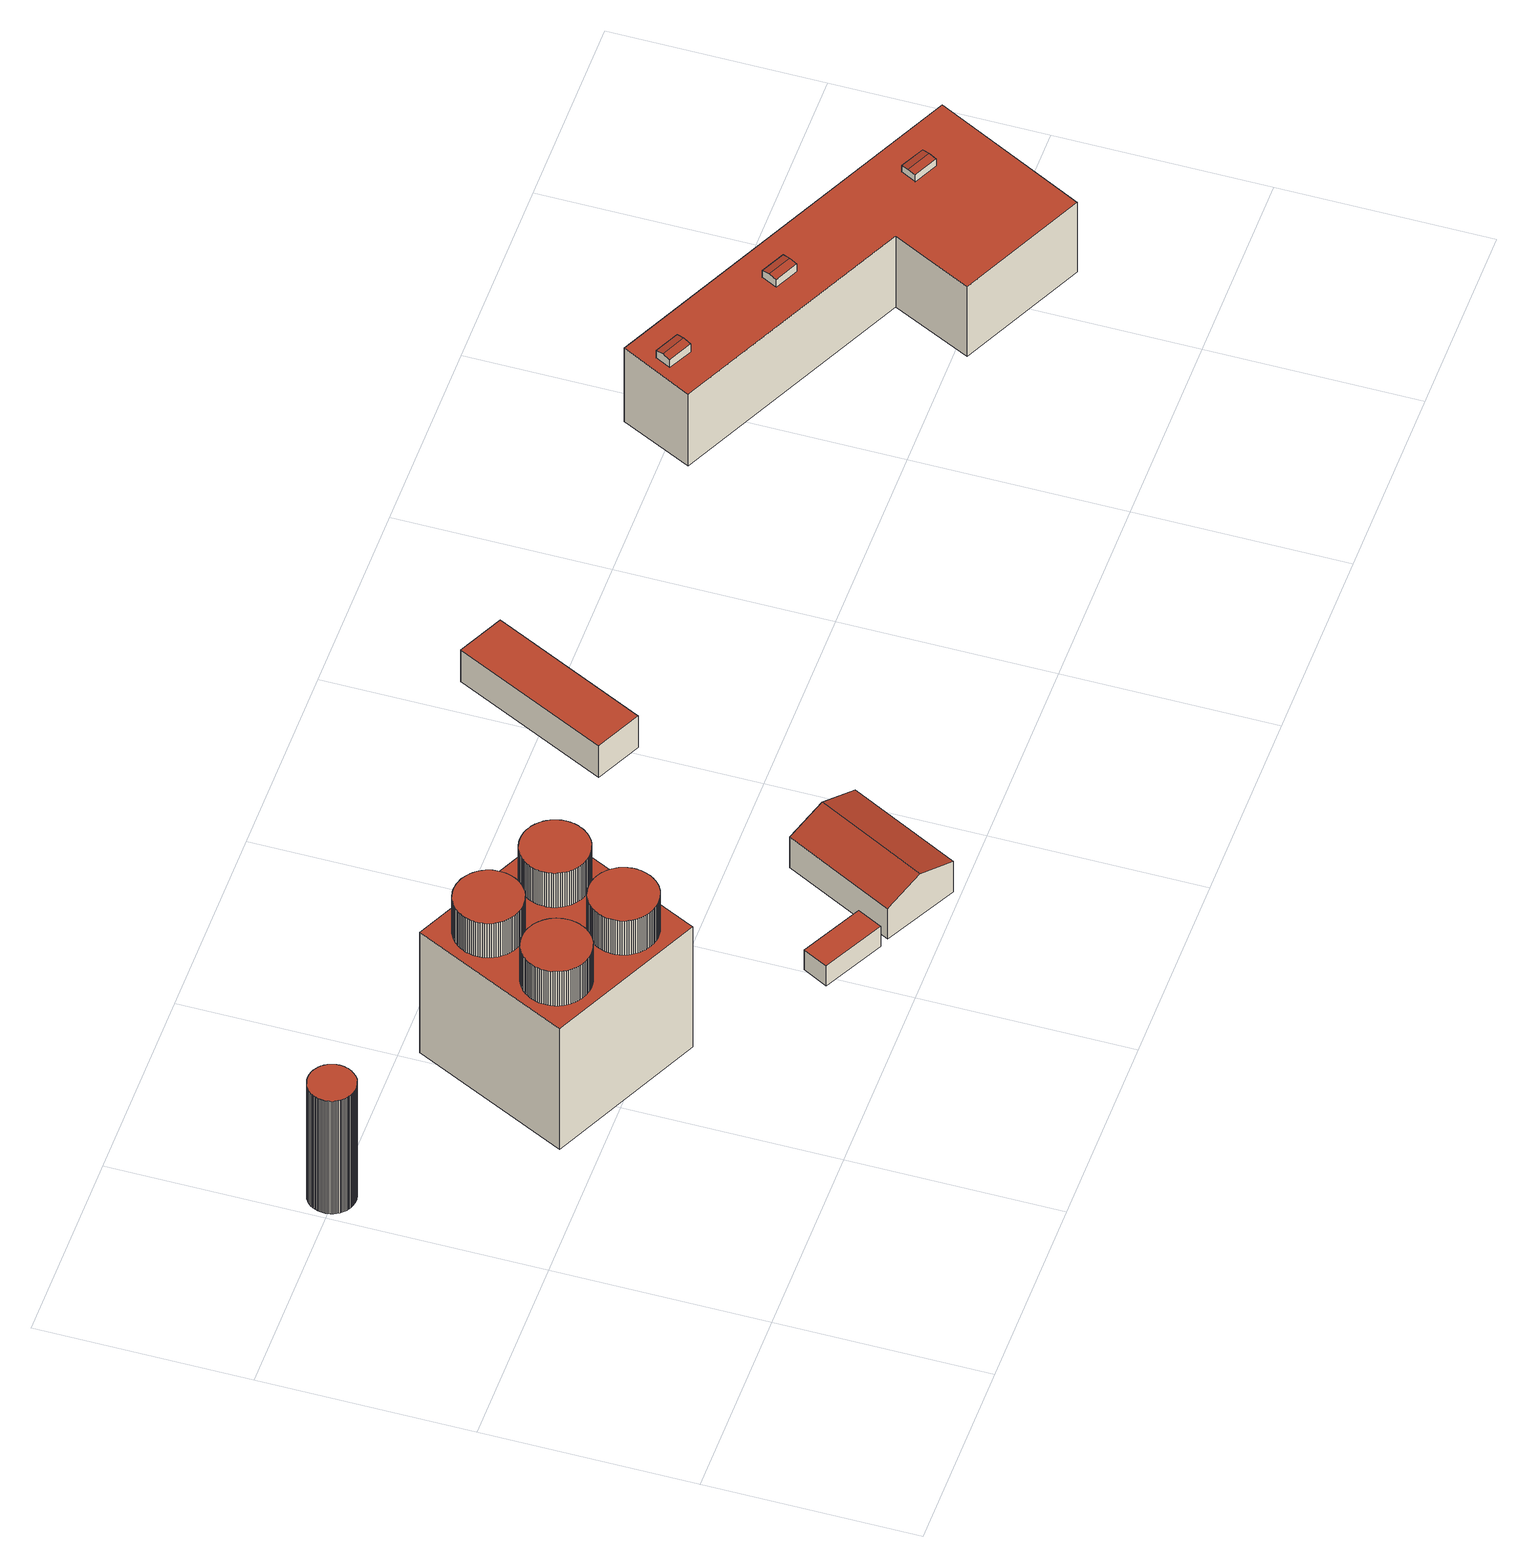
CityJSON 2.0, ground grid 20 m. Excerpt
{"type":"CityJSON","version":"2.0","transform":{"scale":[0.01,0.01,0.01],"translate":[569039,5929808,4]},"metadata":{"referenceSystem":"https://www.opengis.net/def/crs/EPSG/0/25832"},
"CityObjects":{
"building1":{"type":"Building","attributes":{"Grundfläche 2D":"14.849636","Grundhöhe NN":"4.983"},"geometry":[{"type":"Solid","lod":"3","boundaries":[[[[0,1,2,3,4,5,6,7,8,9,10,11,12,13,14,15,16,17,18,19,20,21,22,23,24,25,26,27,28,29,30,31,32,33,34,35,36,37,38,39,40,41,42,43,44,45,46,47,48,49,50,51,52,53,54,55,56,57,58,59,60,61,62,63,64,65,66,67,68,69,70,71,72,73,74,75,76,77,78,79,80,81,82,83,84,85,86,87,88,89,90,91,92,93,94,95,96,97,98,99]],[[100,101,6,5]],[[101,102,7,6]],[[102,103,8,7]],[[103,104,9,8]],[[104,105,10,9]],[[105,106,11,10]],[[106,107,12,11]],[[107,108,13,12]],[[109,100,5,4]],[[110,111,2,1]],[[111,112,3,2]],[[112,109,4,3]],[[108,113,14,13]],[[113,114,15,14]],[[114,115,16,15]],[[115,116,17,16]],[[116,117,18,17]],[[117,118,19,18]],[[118,119,20,19]],[[119,120,21,20]],[[120,121,22,21]],[[121,122,23,22]],[[122,123,24,23]],[[123,124,25,24]],[[124,125,26,25]],[[125,126,27,26]],[[126,127,28,27]],[[127,128,29,28]],[[128,129,30,29]],[[129,130,31,30]],[[130,131,32,31]],[[131,132,33,32]],[[132,133,34,33]],[[133,134,35,34]],[[134,135,36,35]],[[135,136,37,36]],[[136,137,38,37]],[[137,138,39,38]],[[138,139,40,39]],[[139,140,41,40]],[[140,141,42,41]],[[141,142,43,42]],[[142,143,44,43]],[[143,144,45,44]],[[144,145,46,45]],[[145,146,47,46]],[[146,147,48,47]],[[147,148,49,48]],[[148,149,50,49]],[[149,150,51,50]],[[150,151,52,51]],[[151,152,53,52]],[[152,153,54,53]],[[153,154,55,54]],[[154,155,56,55]],[[155,156,57,56]],[[156,157,58,57]],[[157,158,59,58]],[[158,159,60,59]],[[159,160,61,60]],[[160,161,62,61]],[[161,162,63,62]],[[162,163,64,63]],[[163,164,65,64]],[[164,165,66,65]],[[165,166,67,66]],[[166,167,68,67]],[[167,168,69,68]],[[168,169,70,69]],[[169,170,71,70]],[[170,171,72,71]],[[171,172,73,72]],[[172,173,74,73]],[[173,174,75,74]],[[174,175,76,75]],[[175,176,77,76]],[[176,177,78,77]],[[177,178,79,78]],[[178,179,80,79]],[[179,180,81,80]],[[180,181,82,81]],[[181,182,83,82]],[[182,183,84,83]],[[183,184,85,84]],[[184,185,86,85]],[[185,186,87,86]],[[186,187,88,87]],[[187,188,89,88]],[[188,189,90,89]],[[189,190,91,90]],[[190,191,92,91]],[[191,192,93,92]],[[192,193,94,93]],[[193,194,95,94]],[[194,195,96,95]],[[195,196,97,96]],[[196,197,98,97]],[[197,198,99,98]],[[198,199,0,99]],[[199,110,1,0]],[[196,195,194,193,192,191,190,189,188,187,186,185,184,183,182,181,180,179,178,177,176,175,174,173,172,171,170,169,168,167,166,165,164,163,162,161,160,159,158,157,156,155,154,153,152,151,150,149,148,147,146,145,144,143,142,141,140,139,138,137,136,135,134,133,132,131,130,129,128,127,126,125,124,123,122,121,120,119,118,117,116,115,114,113,108,107,106,105,104,103,102,101,100,109,112,111,110,199,198,197]]]],"semantics":{"surfaces":[{"type":"RoofSurface"},{"type":"WallSurface"},{"type":"GroundSurface"}],"values":[[0,1,1,1,1,1,1,1,1,1,1,1,1,1,1,1,1,1,1,1,1,1,1,1,1,1,1,1,1,1,1,1,1,1,1,1,1,1,1,1,1,1,1,1,1,1,1,1,1,1,1,1,1,1,1,1,1,1,1,1,1,1,1,1,1,1,1,1,1,1,1,1,1,1,1,1,1,1,1,1,1,1,1,1,1,1,1,1,1,1,1,1,1,1,1,1,1,1,1,1,1,2]]}}]},
"building2":{"type":"Building","attributes":{"Grundfläche 2D":"272.595655","Grundhöhe NN":"4.890"},"geometry":[{"type":"Solid","lod":"3","boundaries":[[[[200,201,202,203,204,205,206,207,208,209,210,211,212,213,214,215,216,217,218,219,220,221,222,223,224,225,226,227,228,229,230,231,232,233,234,235,236,237,238,239,240,241,242,243,244,245,246,247,248,249,250,251,252,253,254,255,256,257,258,259,260,261,262,263,264,265,266,267,268,269,270,271,272,273,274,275,276,277,278,279,280,281,282,283,284,285,286,287,288,289,290,291,292,293,294,295,296,297,298,299]],[[300,301,302,303,304,305,306,307,308,309,310,311,312,313,314,315,316,317,318,319,320,321,322,323,324,325,326,327,328,329,330,331,332,333,334,335,336,337,338,339,340,341,342,343,344,345,346,347,348,349,350,351,352,353,354,355,356,357,358,359,360,361,362,363,364,365,366,367,368,369,370,371,372,373,374,375,376,377,378,379,380,381,382,383,384,385,386,387,388,389,390,391,392,393,394,395,396,397,398,399]],[[400,401,402,403,404,405,406,407,408,409,410,411,412,413,414,415,416,417,418,419,420,421,422,423,424,425,426,427,428,429,430,431,432,433,434,435,436,437,438,439,440,441,442,443,444,445,446,447,448,449,450,451,452,453,454,455,456,457,458,459,460,461,462,463,464,465,466,467,468,469,470,471,472,473,474,475,476,477,478,479,480,481,482,483,484,485,486,487,488,489,490,491,492,493,494,495,496,497,498,499]],[[500,501,502,503,504,505,506,507,508,509,510,511,512,513,514,515,516,517,518,519,520,521,522,523,524,525,526,527,528,529,530,531,532,533,534,535,536,537,538,539,540,541,542,543,544,545,546,547,548,549,550,551,552,553,554,555,556,557,558,559,560,561,562,563,564,565,566,567,568,569,570,571,572,573,574,575,576,577,578,579,580,581,582,583,584,585,586,587,588,589,590,591,592,593,594,595,596,597,598,599]],[[600,601,602,603],[604,605,606,607,608,609,610,611,612,613,614,615,616,617,618,619,620,621,622,623,624,625,626,627,628,629,630,631,632,633,634,635,636,637,638,639,640,641,642,643,644,645,646,647,648,649,650,651,652,653,654,655,656,657,658,659,660,661,662,663,664,665,666,667,668,669,670,671,672,673,674,675,676,677,678,679,680,681,682,683,684,685,686,687,688,689,690,691,692,693,694,695,696,697,698,699,700,701,702,703],[704,705,706,707,708,709,710,711,712,713,714,715,716,717,718,719,720,721,722,723,724,725,726,727,728,729,730,731,732,733,734,735,736,737,738,739,740,741,742,743,744,745,746,747,748,749,750,751,752,753,754,755,756,757,758,759,760,761,762,763,764,765,766,767,768,769,770,771,772,773,774,775,776,777,778,779,780,781,782,783,784,785,786,787,788,789,790,791,792,793,794,795,796,797,798,799,800,801,802,803],[804,805,806,807,808,809,810,811,812,813,814,815,816,817,818,819,820,821,822,823,824,825,826,827,828,829,830,831,832,833,834,835,836,837,838,839,840,841,842,843,844,845,846,847,848,849,850,851,852,853,854,855,856,857,858,859,860,861,862,863,864,865,866,867,868,869,870,871,872,873,874,875,876,877,878,879,880,881,882,883,884,885,886,887,888,889,890,891,892,893,894,895,896,897,898,899,900,901,902,903],[904,905,906,907,908,909,910,911,912,913,914,915,916,917,918,919,920,921,922,923,924,925,926,927,928,929,930,931,932,933,934,935,936,937,938,939,940,941,942,943,944,945,946,947,948,949,950,951,952,953,954,955,956,957,958,959,960,961,962,963,964,965,966,967,968,969,970,971,972,973,974,975,976,977,978,979,980,981,982,983,984,985,986,987,988,989,990,991,992,993,994,995,996,997,998,999,1000,1001,1002,1003]],[[810,809,206,205]],[[809,808,207,206]],[[808,807,208,207]],[[807,806,209,208]],[[806,805,210,209]],[[805,804,211,210]],[[804,903,212,211]],[[213,212,903,902]],[[814,813,202,201]],[[813,812,203,202]],[[812,811,204,203]],[[811,810,205,204]],[[902,901,214,213]],[[901,900,215,214]],[[900,899,216,215]],[[899,898,217,216]],[[898,897,218,217]],[[897,896,219,218]],[[896,895,220,219]],[[895,894,221,220]],[[894,893,222,221]],[[893,892,223,222]],[[892,891,224,223]],[[891,890,225,224]],[[890,889,226,225]],[[889,888,227,226]],[[888,887,228,227]],[[887,886,229,228]],[[886,885,230,229]],[[885,884,231,230]],[[884,883,232,231]],[[883,882,233,232]],[[882,881,234,233]],[[881,880,235,234]],[[880,879,236,235]],[[879,878,237,236]],[[878,877,238,237]],[[877,876,239,238]],[[876,875,240,239]],[[875,874,241,240]],[[874,873,242,241]],[[873,872,243,242]],[[872,871,244,243]],[[871,870,245,244]],[[870,869,246,245]],[[869,868,247,246]],[[868,867,248,247]],[[867,866,249,248]],[[866,865,250,249]],[[865,864,251,250]],[[864,863,252,251]],[[863,862,253,252]],[[862,861,254,253]],[[861,860,255,254]],[[860,859,256,255]],[[859,858,257,256]],[[858,857,258,257]],[[857,856,259,258]],[[856,855,260,259]],[[855,854,261,260]],[[854,853,262,261]],[[263,262,853,852]],[[852,851,264,263]],[[851,850,265,264]],[[850,849,266,265]],[[849,848,267,266]],[[848,847,268,267]],[[847,846,269,268]],[[846,845,270,269]],[[845,844,271,270]],[[844,843,272,271]],[[843,842,273,272]],[[842,841,274,273]],[[841,840,275,274]],[[840,839,276,275]],[[839,838,277,276]],[[838,837,278,277]],[[837,836,279,278]],[[836,835,280,279]],[[835,834,281,280]],[[834,833,282,281]],[[833,832,283,282]],[[832,831,284,283]],[[831,830,285,284]],[[830,829,286,285]],[[829,828,287,286]],[[828,827,288,287]],[[827,826,289,288]],[[826,825,290,289]],[[825,824,291,290]],[[824,823,292,291]],[[823,822,293,292]],[[822,821,294,293]],[[821,820,295,294]],[[820,819,296,295]],[[819,818,297,296]],[[818,817,298,297]],[[817,816,299,298]],[[816,815,200,299]],[[815,814,201,200]],[[304,303,801,800]],[[305,304,800,799]],[[306,305,799,798]],[[307,306,798,797]],[[308,307,797,796]],[[309,308,796,795]],[[310,309,795,794]],[[311,310,794,793]],[[300,399,705,704]],[[301,300,704,803]],[[302,301,803,802]],[[303,302,802,801]],[[312,311,793,792]],[[313,312,792,791]],[[314,313,791,790]],[[315,314,790,789]],[[316,315,789,788]],[[317,316,788,787]],[[318,317,787,786]],[[319,318,786,785]],[[320,319,785,784]],[[321,320,784,783]],[[322,321,783,782]],[[323,322,782,781]],[[324,323,781,780]],[[325,324,780,779]],[[326,325,779,778]],[[327,326,778,777]],[[328,327,777,776]],[[329,328,776,775]],[[330,329,775,774]],[[331,330,774,773]],[[332,331,773,772]],[[333,332,772,771]],[[334,333,771,770]],[[335,334,770,769]],[[336,335,769,768]],[[337,336,768,767]],[[338,337,767,766]],[[339,338,766,765]],[[340,339,765,764]],[[341,340,764,763]],[[342,341,763,762]],[[343,342,762,761]],[[344,343,761,760]],[[345,344,760,759]],[[346,345,759,758]],[[347,346,758,757]],[[348,347,757,756]],[[349,348,756,755]],[[350,349,755,754]],[[351,350,754,753]],[[352,351,753,752]],[[353,352,752,751]],[[354,353,751,750]],[[355,354,750,749]],[[356,355,749,748]],[[357,356,748,747]],[[358,357,747,746]],[[359,358,746,745]],[[360,359,745,744]],[[361,360,744,743]],[[362,361,743,742]],[[363,362,742,741]],[[364,363,741,740]],[[365,364,740,739]],[[366,365,739,738]],[[367,366,738,737]],[[368,367,737,736]],[[369,368,736,735]],[[370,369,735,734]],[[371,370,734,733]],[[372,371,733,732]],[[373,372,732,731]],[[374,373,731,730]],[[375,374,730,729]],[[376,375,729,728]],[[377,376,728,727]],[[378,377,727,726]],[[379,378,726,725]],[[380,379,725,724]],[[381,380,724,723]],[[382,381,723,722]],[[383,382,722,721]],[[384,383,721,720]],[[385,384,720,719]],[[386,385,719,718]],[[387,386,718,717]],[[388,387,717,716]],[[389,388,716,715]],[[390,389,715,714]],[[391,390,714,713]],[[392,391,713,712]],[[393,392,712,711]],[[394,393,711,710]],[[395,394,710,709]],[[396,395,709,708]],[[397,396,708,707]],[[398,397,707,706]],[[399,398,706,705]],[[410,409,702,701]],[[411,410,701,700]],[[412,411,700,699]],[[413,412,699,698]],[[414,413,698,697]],[[415,414,697,696]],[[416,415,696,695]],[[417,416,695,694]],[[406,405,606,605]],[[407,406,605,604]],[[408,407,604,703]],[[409,408,703,702]],[[418,417,694,693]],[[419,418,693,692]],[[420,419,692,691]],[[421,420,691,690]],[[422,421,690,689]],[[423,422,689,688]],[[424,423,688,687]],[[425,424,687,686]],[[426,425,686,685]],[[427,426,685,684]],[[428,427,684,683]],[[429,428,683,682]],[[430,429,682,681]],[[431,430,681,680]],[[432,431,680,679]],[[433,432,679,678]],[[434,433,678,677]],[[435,434,677,676]],[[436,435,676,675]],[[437,436,675,674]],[[438,437,674,673]],[[439,438,673,672]],[[440,439,672,671]],[[441,440,671,670]],[[442,441,670,669]],[[443,442,669,668]],[[444,443,668,667]],[[445,444,667,666]],[[446,445,666,665]],[[447,446,665,664]],[[448,447,664,663]],[[449,448,663,662]],[[450,449,662,661]],[[451,450,661,660]],[[452,451,660,659]],[[453,452,659,658]],[[454,453,658,657]],[[455,454,657,656]],[[456,455,656,655]],[[457,456,655,654]],[[458,457,654,653]],[[459,458,653,652]],[[460,459,652,651]],[[461,460,651,650]],[[462,461,650,649]],[[463,462,649,648]],[[464,463,648,647]],[[465,464,647,646]],[[466,465,646,645]],[[467,466,645,644]],[[468,467,644,643]],[[469,468,643,642]],[[470,469,642,641]],[[471,470,641,640]],[[472,471,640,639]],[[473,472,639,638]],[[474,473,638,637]],[[475,474,637,636]],[[476,475,636,635]],[[477,476,635,634]],[[478,477,634,633]],[[479,478,633,632]],[[480,479,632,631]],[[481,480,631,630]],[[482,481,630,629]],[[483,482,629,628]],[[484,483,628,627]],[[485,484,627,626]],[[486,485,626,625]],[[487,486,625,624]],[[488,487,624,623]],[[489,488,623,622]],[[490,489,622,621]],[[491,490,621,620]],[[492,491,620,619]],[[493,492,619,618]],[[494,493,618,617]],[[495,494,617,616]],[[496,495,616,615]],[[497,496,615,614]],[[498,497,614,613]],[[499,498,613,612]],[[400,499,612,611]],[[401,400,611,610]],[[402,401,610,609]],[[403,402,609,608]],[[404,403,608,607]],[[405,404,607,606]],[[943,942,506,505]],[[942,941,507,506]],[[941,940,508,507]],[[940,939,509,508]],[[939,938,510,509]],[[938,937,511,510]],[[937,936,512,511]],[[513,512,936,935]],[[947,946,502,501]],[[946,945,503,502]],[[945,944,504,503]],[[944,943,505,504]],[[935,934,514,513]],[[934,933,515,514]],[[933,932,516,515]],[[932,931,517,516]],[[931,930,518,517]],[[930,929,519,518]],[[929,928,520,519]],[[928,927,521,520]],[[927,926,522,521]],[[926,925,523,522]],[[925,924,524,523]],[[924,923,525,524]],[[923,922,526,525]],[[922,921,527,526]],[[921,920,528,527]],[[920,919,529,528]],[[919,918,530,529]],[[918,917,531,530]],[[917,916,532,531]],[[916,915,533,532]],[[915,914,534,533]],[[914,913,535,534]],[[913,912,536,535]],[[912,911,537,536]],[[911,910,538,537]],[[910,909,539,538]],[[909,908,540,539]],[[908,907,541,540]],[[907,906,542,541]],[[906,905,543,542]],[[905,904,544,543]],[[904,1003,545,544]],[[1003,1002,546,545]],[[1002,1001,547,546]],[[1001,1000,548,547]],[[1000,999,549,548]],[[999,998,550,549]],[[998,997,551,550]],[[997,996,552,551]],[[996,995,553,552]],[[995,994,554,553]],[[994,993,555,554]],[[993,992,556,555]],[[992,991,557,556]],[[991,990,558,557]],[[990,989,559,558]],[[989,988,560,559]],[[988,987,561,560]],[[987,986,562,561]],[[563,562,986,985]],[[985,984,564,563]],[[984,983,565,564]],[[983,982,566,565]],[[982,981,567,566]],[[981,980,568,567]],[[980,979,569,568]],[[979,978,570,569]],[[978,977,571,570]],[[977,976,572,571]],[[976,975,573,572]],[[975,974,574,573]],[[974,973,575,574]],[[973,972,576,575]],[[972,971,577,576]],[[971,970,578,577]],[[970,969,579,578]],[[969,968,580,579]],[[968,967,581,580]],[[967,966,582,581]],[[966,965,583,582]],[[965,964,584,583]],[[964,963,585,584]],[[963,962,586,585]],[[962,961,587,586]],[[961,960,588,587]],[[960,959,589,588]],[[959,958,590,589]],[[958,957,591,590]],[[957,956,592,591]],[[956,955,593,592]],[[955,954,594,593]],[[954,953,595,594]],[[953,952,596,595]],[[952,951,597,596]],[[951,950,598,597]],[[950,949,599,598]],[[949,948,500,599]],[[948,947,501,500]],[[1004,1005,601,600]],[[1005,1006,602,601]],[[1006,1007,603,602]],[[1007,1004,600,603]],[[1007,1006,1005,1004]]]],"semantics":{"surfaces":[{"type":"RoofSurface"},{"type":"WallSurface"},{"type":"GroundSurface"}],"values":[[0,0,0,0,0,1,1,1,1,1,1,1,1,1,1,1,1,1,1,1,1,1,1,1,1,1,1,1,1,1,1,1,1,1,1,1,1,1,1,1,1,1,1,1,1,1,1,1,1,1,1,1,1,1,1,1,1,1,1,1,1,1,1,1,1,1,1,1,1,1,1,1,1,1,1,1,1,1,1,1,1,1,1,1,1,1,1,1,1,1,1,1,1,1,1,1,1,1,1,1,1,1,1,1,1,1,1,1,1,1,1,1,1,1,1,1,1,1,1,1,1,1,1,1,1,1,1,1,1,1,1,1,1,1,1,1,1,1,1,1,1,1,1,1,1,1,1,1,1,1,1,1,1,1,1,1,1,1,1,1,1,1,1,1,1,1,1,1,1,1,1,1,1,1,1,1,1,1,1,1,1,1,1,1,1,1,1,1,1,1,1,1,1,1,1,1,1,1,1,1,1,1,1,1,1,1,1,1,1,1,1,1,1,1,1,1,1,1,1,1,1,1,1,1,1,1,1,1,1,1,1,1,1,1,1,1,1,1,1,1,1,1,1,1,1,1,1,1,1,1,1,1,1,1,1,1,1,1,1,1,1,1,1,1,1,1,1,1,1,1,1,1,1,1,1,1,1,1,1,1,1,1,1,1,1,1,1,1,1,1,1,1,1,1,1,1,1,1,1,1,1,1,1,1,1,1,1,1,1,1,1,1,1,1,1,1,1,1,1,1,1,1,1,1,1,1,1,1,1,1,1,1,1,1,1,1,1,1,1,1,1,1,1,1,1,1,1,1,1,1,1,1,1,1,1,1,1,1,1,1,1,1,1,1,1,1,1,1,1,1,1,1,1,1,1,1,1,1,1,1,1,1,1,1,1,1,1,1,1,1,1,1,1,1,1,1,1,1,1,1,1,1,1,1,1,1,1,1,1,2]]}}]},
"building3":{"type":"Building","attributes":{"Grundfläche 2D":"17.623928","Grundhöhe NN":"4.673"},"geometry":[{"type":"Solid","lod":"3","boundaries":[[[[1008,1009,1010,1011]],[[1012,1013,1011,1010]],[[1013,1014,1008,1011]],[[1014,1015,1009,1008]],[[1015,1012,1010,1009]],[[1015,1014,1013,1012]]]],"semantics":{"surfaces":[{"type":"RoofSurface"},{"type":"WallSurface"},{"type":"GroundSurface"}],"values":[[0,1,1,1,1,2]]}}]},
"building4":{"type":"Building","attributes":{"Grundfläche 2D":"93.737925","Grundhöhe NN":"4.690"},"geometry":[{"type":"Solid","lod":"3","boundaries":[[[[1016,1017,1018,1019]],[[1020,1017,1016,1021]],[[1019,1018,1022,1023]],[[1021,1016,1019,1023,1024]],[[1020,1021,1024,1025]],[[1022,1018,1017,1020,1025]],[[1024,1023,1022,1025]]]],"semantics":{"surfaces":[{"type":"RoofSurface"},{"type":"WallSurface"},{"type":"GroundSurface"}],"values":[[0,0,1,1,1,1,2]]}}]},
"building5":{"type":"Building","attributes":{"Grundfläche 2D":"79.196873","Grundhöhe NN":"4.846"},"geometry":[{"type":"Solid","lod":"3","boundaries":[[[[1026,1027,1028,1029]],[[1027,1026,1030,1031]],[[1028,1027,1031,1032]],[[1029,1028,1032,1033]],[[1026,1029,1033,1030]],[[1031,1030,1033,1032]]]],"semantics":{"surfaces":[{"type":"RoofSurface"},{"type":"WallSurface"},{"type":"GroundSurface"}],"values":[[0,1,1,1,1,2]]}}]},
"building6":{"type":"Building","attributes":{"Grundfläche 2D":"410.926497","Grundhöhe NN":"4.887"},"children":["building6-1","building6-2","building6-3"],"geometry":[{"type":"Solid","lod":"3","boundaries":[[[[1034,1035,1036,1037,1038,1039]],[[1034,1039,1040,1041]],[[1035,1034,1041,1042]],[[1036,1035,1042,1043]],[[1037,1036,1043,1044]],[[1038,1037,1044,1045]],[[1039,1038,1045,1040]],[[1043,1042,1041,1040,1045,1044]]]],"semantics":{"surfaces":[{"type":"RoofSurface"},{"type":"WallSurface"},{"type":"GroundSurface"}],"values":[[0,1,1,1,1,1,1,2]]}}]},
"building6-1":{"type":"BuildingInstallation","parents":["building6"],"geometry":[{"type":"MultiSurface","lod":"3","boundaries":[[[1046,1047,1048,1049,1050]],[[1051,1047,1046,1052,1053]],[[1054,1055,1050,1049]],[[1050,1055,1056,1057,1053,1052,1046]],[[1057,1058,1051,1053]],[[1051,1058,1059,1054,1049,1048,1047]]],"semantics":{"surfaces":[{"type":"RoofSurface"},{"type":"WallSurface"}],"values":[0,0,1,1,1,1]}}]},
"building6-2":{"type":"BuildingInstallation","parents":["building6"],"geometry":[{"type":"MultiSurface","lod":"3","boundaries":[[[1060,1061,1062,1063]],[[1064,1061,1060,1065]],[[1066,1067,1063,1062]],[[1063,1067,1068,1065,1060]],[[1068,1069,1064,1065]],[[1064,1069,1066,1062,1061]]],"semantics":{"surfaces":[{"type":"RoofSurface"},{"type":"WallSurface"}],"values":[0,0,1,1,1,1]}}]},
"building6-3":{"type":"BuildingInstallation","parents":["building6"],"geometry":[{"type":"MultiSurface","lod":"3","boundaries":[[[1070,1071,1072,1073]],[[1072,1074,1075,1073]],[[1071,1070,1076,1077]],[[1071,1077,1078,1074,1072]],[[1078,1079,1075,1074]],[[1075,1079,1076,1070,1073]]],"semantics":{"surfaces":[{"type":"RoofSurface"},{"type":"WallSurface"}],"values":[0,0,1,1,1,1]}}]}
},
"vertices":[
[339,4221,1497],[326,4227,1497],[313,4232,1497],[300,4235,1497],[287,4238,1497],[273,4240,1497],[259,4242,1497],[246,4242,1497],[232,4242,1497],[219,4240,1497],[205,4238,1497],[192,4235,1497],[179,4231,1497],[166,4227,1497],[153,4221,1497],[141,4215,1497],[129,4208,1497],[118,4200,1497],[107,4192,1497],[97,4183,1497],[88,4173,1497],[78,4163,1497],[70,4152,1497],[62,4141,1497],[56,4129,1497],[49,4117,1497],[44,4104,1497],[39,4091,1497],[35,4078,1497],[33,4065,1497],[31,4051,1497],[29,4038,1497],[29,4024,1497],[29,4010,1497],[31,3997,1497],[33,3983,1497],[36,3970,1497],[40,3957,1497],[44,3944,1497],[50,3932,1497],[56,3919,1497],[63,3908,1497],[71,3896,1497],[79,3886,1497],[88,3875,1497],[98,3866,1497],[108,3857,1497],[119,3848,1497],[130,3841,1497],[142,3834,1497],[154,3828,1497],[167,3822,1497],[180,3817,1497],[193,3814,1497],[206,3811,1497],[219,3809,1497],[233,3807,1497],[247,3807,1497],[260,3808,1497],[274,3809,1497],[288,3811,1497],[301,3814,1497],[314,3818,1497],[327,3822,1497],[339,3828,1497],[352,3834,1497],[363,3841,1497],[374,3849,1497],[385,3857,1497],[395,3866,1497],[405,3876,1497],[414,3886,1497],[422,3897,1497],[430,3908,1497],[437,3920,1497],[443,3932,1497],[449,3945,1497],[453,3958,1497],[457,3971,1497],[460,3984,1497],[462,3998,1497],[463,4011,1497],[464,4025,1497],[463,4039,1497],[462,4052,1497],[460,4066,1497],[457,4079,1497],[453,4092,1497],[448,4105,1497],[443,4118,1497],[437,4130,1497],[430,4142,1497],[422,4153,1497],[414,4163,1497],[405,4174,1497],[395,4183,1497],[385,4192,1497],[374,4201,1497],[362,4208,1497],[351,4215,1497],[273,4240,98],[259,4242,98],[246,4242,98],[232,4242,98],[219,4240,98],[205,4238,98],[192,4235,98],[179,4231,98],[166,4227,98],[287,4238,98],[326,4227,98],[313,4232,98],[300,4235,98],[153,4221,98],[141,4215,98],[129,4208,98],[118,4200,98],[107,4192,98],[97,4183,98],[88,4173,98],[78,4163,98],[70,4152,98],[62,4141,98],[56,4129,98],[49,4117,98],[44,4104,98],[39,4091,98],[35,4078,98],[33,4065,98],[31,4051,98],[29,4038,98],[29,4024,98],[29,4010,98],[31,3997,98],[33,3983,98],[36,3970,98],[40,3957,98],[44,3944,98],[50,3932,98],[56,3919,98],[63,3908,98],[71,3896,98],[79,3886,98],[88,3875,98],[98,3866,98],[108,3857,98],[119,3848,98],[130,3841,98],[142,3834,98],[154,3828,98],[167,3822,98],[180,3817,98],[193,3814,98],[206,3811,98],[219,3809,98],[233,3807,98],[247,3807,98],[260,3808,98],[274,3809,98],[288,3811,98],[301,3814,98],[314,3818,98],[327,3822,98],[339,3828,98],[352,3834,98],[363,3841,98],[374,3849,98],[385,3857,98],[395,3866,98],[405,3876,98],[414,3886,98],[422,3897,98],[430,3908,98],[437,3920,98],[443,3932,98],[449,3945,98],[453,3958,98],[457,3971,98],[460,3984,98],[462,3998,98],[463,4011,98],[464,4025,98],[463,4039,98],[462,4052,98],[460,4066,98],[457,4079,98],[453,4092,98],[448,4105,98],[443,4118,98],[437,4130,98],[430,4142,98],[422,4153,98],[414,4163,98],[405,4174,98],[395,4183,98],[385,4192,98],[374,4201,98],[362,4208,98],[351,4215,98],[339,4221,98],
[2788,2469,2009],[2770,2477,2009],[2752,2483,2009],[2733,2489,2009],[2713,2493,2009],[2694,2496,2009],[2674,2497,2009],[2654,2498,2009],[2635,2497,2009],[2615,2495,2009],[2596,2492,2009],[2576,2487,2009],[2557,2482,2009],[2539,2475,2009],[2521,2467,2009],[2504,2458,2009],[2487,2447,2009],[2470,2436,2009],[2455,2424,2009],[2440,2411,2009],[2426,2396,2009],[2414,2382,2009],[2402,2366,2009],[2391,2349,2009],[2381,2332,2009],[2372,2315,2009],[2364,2296,2009],[2358,2278,2009],[2353,2259,2009],[2348,2240,2009],[2345,2220,2009],[2344,2200,2009],[2343,2181,2009],[2344,2161,2009],[2346,2141,2009],[2349,2122,2009],[2354,2103,2009],[2360,2084,2009],[2367,2065,2009],[2375,2047,2009],[2384,2030,2009],[2394,2013,2009],[2405,1997,2009],[2417,1981,2009],[2431,1966,2009],[2445,1953,2009],[2460,1940,2009],[2475,1928,2009],[2492,1917,2009],[2509,1907,2009],[2527,1898,2009],[2545,1891,2009],[2563,1884,2009],[2582,1879,2009],[2602,1875,2009],[2621,1872,2009],[2641,1870,2009],[2661,1870,2009],[2680,1870,2009],[2700,1872,2009],[2719,1876,2009],[2739,1880,2009],[2757,1886,2009],[2776,1893,2009],[2794,1901,2009],[2811,1910,2009],[2828,1920,2009],[2845,1931,2009],[2860,1944,2009],[2875,1957,2009],[2889,1971,2009],[2902,1986,2009],[2913,2002,2009],[2924,2018,2009],[2934,2035,2009],[2943,2053,2009],[2951,2071,2009],[2957,2090,2009],[2962,2109,2009],[2967,2128,2009],[2969,2147,2009],[2971,2167,2009],[2972,2187,2009],[2971,2207,2009],[2969,2226,2009],[2966,2246,2009],[2961,2265,2009],[2955,2284,2009],[2948,2302,2009],[2940,2320,2009],[2931,2338,2009],[2921,2355,2009],[2910,2371,2009],[2898,2386,2009],[2884,2401,2009],[2870,2415,2009],[2855,2428,2009],[2840,2440,2009],[2823,2451,2009],[2806,2461,2009],[2008,2845,2009],[1989,2851,2009],[1970,2855,2009],[1950,2858,2009],[1930,2859,2009],[1911,2860,2009],[1891,2859,2009],[1871,2857,2009],[1852,2854,2009],[1833,2849,2009],[1814,2843,2009],[1795,2837,2009],[1777,2829,2009],[1760,2820,2009],[1743,2809,2009],[1727,2798,2009],[1711,2786,2009],[1696,2773,2009],[1683,2758,2009],[1670,2744,2009],[1658,2728,2009],[1647,2711,2009],[1637,2694,2009],[1628,2677,2009],[1621,2658,2009],[1614,2640,2009],[1609,2621,2009],[1605,2601,2009],[1602,2582,2009],[1600,2562,2009],[1600,2543,2009],[1601,2523,2009],[1603,2503,2009],[1606,2484,2009],[1610,2465,2009],[1616,2446,2009],[1623,2427,2009],[1631,2409,2009],[1640,2392,2009],[1650,2375,2009],[1661,2359,2009],[1674,2343,2009],[1687,2328,2009],[1701,2315,2009],[1716,2302,2009],[1732,2290,2009],[1748,2279,2009],[1765,2269,2009],[1783,2260,2009],[1801,2253,2009],[1820,2246,2009],[1839,2241,2009],[1858,2237,2009],[1878,2234,2009],[1897,2232,2009],[1917,2232,2009],[1937,2232,2009],[1956,2234,2009],[1976,2238,2009],[1995,2242,2009],[2014,2248,2009],[2032,2255,2009],[2050,2263,2009],[2068,2272,2009],[2085,2282,2009],[2101,2293,2009],[2116,2306,2009],[2131,2319,2009],[2145,2333,2009],[2158,2348,2009],[2170,2364,2009],[2181,2380,2009],[2191,2397,2009],[2199,2415,2009],[2207,2433,2009],[2214,2452,2009],[2219,2471,2009],[2223,2490,2009],[2226,2509,2009],[2228,2529,2009],[2228,2549,2009],[2227,2568,2009],[2225,2588,2009],[2222,2608,2009],[2217,2627,2009],[2212,2646,2009],[2205,2664,2009],[2197,2682,2009],[2188,2700,2009],[2177,2717,2009],[2166,2733,2009],[2154,2748,2009],[2141,2763,2009],[2127,2777,2009],[2112,2790,2009],[2096,2802,2009],[2080,2813,2009],[2062,2822,2009],[2045,2831,2009],[2027,2839,2009],[3208,3156,2009],[3193,3168,2009],[3176,3179,2009],[3159,3189,2009],[3142,3197,2009],[3123,3205,2009],[3105,3212,2009],[3086,3217,2009],[3067,3221,2009],[3047,3224,2009],[3027,3226,2009],[3008,3226,2009],[2988,3225,2009],[2968,3223,2009],[2949,3220,2009],[2930,3215,2009],[2911,3210,2009],[2892,3203,2009],[2874,3195,2009],[2857,3186,2009],[2840,3175,2009],[2823,3164,2009],[2808,3152,2009],[2793,3139,2009],[2780,3125,2009],[2767,3110,2009],[2755,3094,2009],[2744,3078,2009],[2734,3061,2009],[2725,3043,2009],[2718,3025,2009],[2711,3006,2009],[2706,2987,2009],[2702,2968,2009],[2699,2948,2009],[2697,2929,2009],[2697,2909,2009],[2697,2889,2009],[2699,2870,2009],[2703,2850,2009],[2707,2831,2009],[2713,2812,2009],[2720,2793,2009],[2728,2775,2009],[2737,2758,2009],[2747,2741,2009],[2758,2725,2009],[2771,2709,2009],[2784,2695,2009],[2798,2681,2009],[2813,2668,2009],[2829,2656,2009],[2845,2645,2009],[2862,2635,2009],[2880,2626,2009],[2898,2619,2009],[2917,2612,2009],[2935,2607,2009],[2955,2603,2009],[2974,2600,2009],[2994,2598,2009],[3014,2598,2009],[3033,2599,2009],[3053,2601,2009],[3073,2604,2009],[3092,2608,2009],[3111,2614,2009],[3129,2621,2009],[3147,2629,2009],[3165,2638,2009],[3182,2648,2009],[3198,2660,2009],[3213,2672,2009],[3228,2685,2009],[3242,2699,2009],[3255,2714,2009],[3267,2730,2009],[3278,2746,2009],[3287,2763,2009],[3296,2781,2009],[3304,2799,2009],[3310,2818,2009],[3316,2837,2009],[3320,2856,2009],[3323,2876,2009],[3324,2895,2009],[3325,2915,2009],[3324,2935,2009],[3322,2954,2009],[3319,2974,2009],[3314,2993,2009],[3308,3012,2009],[3302,3030,2009],[3294,3049,2009],[3284,3066,2009],[3274,3083,2009],[3263,3099,2009],[3251,3115,2009],[3238,3129,2009],[3223,3143,2009],[2406,3558,2009],[2388,3565,2009],[2369,3572,2009],[2350,3577,2009],[2331,3581,2009],[2311,3584,2009],[2291,3586,2009],[2272,3586,2009],[2252,3585,2009],[2232,3583,2009],[2213,3580,2009],[2194,3575,2009],[2175,3570,2009],[2156,3563,2009],[2138,3555,2009],[2121,3546,2009],[2104,3536,2009],[2088,3524,2009],[2072,3512,2009],[2057,3499,2009],[2044,3485,2009],[2031,3470,2009],[2019,3454,2009],[2008,3438,2009],[1998,3421,2009],[1989,3403,2009],[1981,3385,2009],[1975,3366,2009],[1970,3347,2009],[1966,3328,2009],[1963,3308,2009],[1961,3289,2009],[1961,3269,2009],[1961,3249,2009],[1964,3229,2009],[1967,3210,2009],[1971,3191,2009],[1977,3172,2009],[1984,3154,2009],[1992,3135,2009],[2001,3118,2009],[2011,3101,2009],[2022,3085,2009],[2035,3069,2009],[2048,3055,2009],[2062,3041,2009],[2077,3028,2009],[2093,3016,2009],[2109,3005,2009],[2126,2995,2009],[2144,2986,2009],[2162,2979,2009],[2181,2972,2009],[2200,2967,2009],[2219,2963,2009],[2238,2960,2009],[2258,2958,2009],[2278,2958,2009],[2297,2959,2009],[2317,2961,2009],[2337,2964,2009],[2356,2968,2009],[2375,2974,2009],[2393,2981,2009],[2411,2989,2009],[2429,2998,2009],[2446,3008,2009],[2462,3020,2009],[2477,3032,2009],[2492,3045,2009],[2506,3059,2009],[2519,3074,2009],[2531,3090,2009],[2542,3106,2009],[2552,3123,2009],[2560,3141,2009],[2568,3159,2009],[2574,3178,2009],[2580,3197,2009],[2584,3216,2009],[2587,3236,2009],[2588,3255,2009],[2589,3275,2009],[2588,3295,2009],[2586,3314,2009],[2583,3334,2009],[2578,3353,2009],[2572,3372,2009],[2566,3391,2009],[2558,3408,2009],[2548,3426,2009],[2538,3443,2009],[2527,3459,2009],[2515,3475,2009],[2502,3489,2009],[2488,3503,2009],[2473,3516,2009],[2457,3528,2009],[2440,3539,2009],[2423,3549,2009],[1364,2342,1584],[2855,1626,1584],[3568,3111,1584],[2078,3828,1584],[3086,3217,1584],[3105,3212,1584],[3123,3205,1584],[3142,3197,1584],[3159,3189,1584],[3176,3179,1584],[3193,3168,1584],[3208,3156,1584],[3223,3143,1584],[3238,3129,1584],[3251,3115,1584],[3263,3099,1584],[3274,3083,1584],[3284,3066,1584],[3294,3049,1584],[3302,3030,1584],[3308,3012,1584],[3314,2993,1584],[3319,2974,1584],[3322,2954,1584],[3324,2935,1584],[3325,2915,1584],[3324,2895,1584],[3323,2876,1584],[3320,2856,1584],[3316,2837,1584],[3310,2818,1584],[3304,2799,1584],[3296,2781,1584],[3287,2763,1584],[3278,2746,1584],[3267,2730,1584],[3255,2714,1584],[3242,2699,1584],[3228,2685,1584],[3213,2672,1584],[3198,2660,1584],[3182,2648,1584],[3165,2638,1584],[3147,2629,1584],[3129,2621,1584],[3111,2614,1584],[3092,2608,1584],[3073,2604,1584],[3053,2601,1584],[3033,2599,1584],[3014,2598,1584],[2994,2598,1584],[2974,2600,1584],[2955,2603,1584],[2935,2607,1584],[2917,2612,1584],[2898,2619,1584],[2880,2626,1584],[2862,2635,1584],[2845,2645,1584],[2829,2656,1584],[2813,2668,1584],[2798,2681,1584],[2784,2695,1584],[2771,2709,1584],[2758,2725,1584],[2747,2741,1584],[2737,2758,1584],[2728,2775,1584],[2720,2793,1584],[2713,2812,1584],[2707,2831,1584],[2703,2850,1584],[2699,2870,1584],[2697,2889,1584],[2697,2909,1584],[2697,2929,1584],[2699,2948,1584],[2702,2968,1584],[2706,2987,1584],[2711,3006,1584],[2718,3025,1584],[2725,3043,1584],[2734,3061,1584],[2744,3078,1584],[2755,3094,1584],[2767,3110,1584],[2780,3125,1584],[2793,3139,1584],[2808,3152,1584],[2823,3164,1584],[2840,3175,1584],[2857,3186,1584],[2874,3195,1584],[2892,3203,1584],[2911,3210,1584],[2930,3215,1584],[2949,3220,1584],[2968,3223,1584],[2988,3225,1584],[3008,3226,1584],[3027,3226,1584],[3047,3224,1584],[3067,3221,1584],[2008,2845,1584],[2027,2839,1584],[2045,2831,1584],[2062,2822,1584],[2080,2813,1584],[2096,2802,1584],[2112,2790,1584],[2127,2777,1584],[2141,2763,1584],[2154,2748,1584],[2166,2733,1584],[2177,2717,1584],[2188,2700,1584],[2197,2682,1584],[2205,2664,1584],[2212,2646,1584],[2217,2627,1584],[2222,2608,1584],[2225,2588,1584],[2227,2568,1584],[2228,2549,1584],[2228,2529,1584],[2226,2509,1584],[2223,2490,1584],[2219,2471,1584],[2214,2452,1584],[2207,2433,1584],[2199,2415,1584],[2191,2397,1584],[2181,2380,1584],[2170,2364,1584],[2158,2348,1584],[2145,2333,1584],[2131,2319,1584],[2116,2306,1584],[2101,2293,1584],[2085,2282,1584],[2068,2272,1584],[2050,2263,1584],[2032,2255,1584],[2014,2248,1584],[1995,2242,1584],[1976,2238,1584],[1956,2234,1584],[1937,2232,1584],[1917,2232,1584],[1897,2232,1584],[1878,2234,1584],[1858,2237,1584],[1839,2241,1584],[1820,2246,1584],[1801,2253,1584],[1783,2260,1584],[1765,2269,1584],[1748,2279,1584],[1732,2290,1584],[1716,2302,1584],[1701,2315,1584],[1687,2328,1584],[1674,2343,1584],[1661,2359,1584],[1650,2375,1584],[1640,2392,1584],[1631,2409,1584],[1623,2427,1584],[1616,2446,1584],[1610,2465,1584],[1606,2484,1584],[1603,2503,1584],[1601,2523,1584],[1600,2543,1584],[1600,2562,1584],[1602,2582,1584],[1605,2601,1584],[1609,2621,1584],[1614,2640,1584],[1621,2658,1584],[1628,2677,1584],[1637,2694,1584],[1647,2711,1584],[1658,2728,1584],[1670,2744,1584],[1683,2758,1584],[1696,2773,1584],[1711,2786,1584],[1727,2798,1584],[1743,2809,1584],[1760,2820,1584],[1777,2829,1584],[1795,2837,1584],[1814,2843,1584],[1833,2849,1584],[1852,2854,1584],[1871,2857,1584],[1891,2859,1584],[1911,2860,1584],[1930,2859,1584],[1950,2858,1584],[1970,2855,1584],[1989,2851,1584],[2576,2487,1584],[2596,2492,1584],[2615,2495,1584],[2635,2497,1584],[2654,2498,1584],[2674,2497,1584],[2694,2496,1584],[2713,2493,1584],[2733,2489,1584],[2752,2483,1584],[2770,2477,1584],[2788,2469,1584],[2806,2461,1584],[2823,2451,1584],[2840,2440,1584],[2855,2428,1584],[2870,2415,1584],[2884,2401,1584],[2898,2386,1584],[2910,2371,1584],[2921,2355,1584],[2931,2338,1584],[2940,2320,1584],[2948,2302,1584],[2955,2284,1584],[2961,2265,1584],[2966,2246,1584],[2969,2226,1584],[2971,2207,1584],[2972,2187,1584],[2971,2167,1584],[2969,2147,1584],[2967,2128,1584],[2962,2109,1584],[2957,2090,1584],[2951,2071,1584],[2943,2053,1584],[2934,2035,1584],[2924,2018,1584],[2913,2002,1584],[2902,1986,1584],[2889,1971,1584],[2875,1957,1584],[2860,1944,1584],[2845,1931,1584],[2828,1920,1584],[2811,1910,1584],[2794,1901,1584],[2776,1893,1584],[2757,1886,1584],[2739,1880,1584],[2719,1876,1584],[2700,1872,1584],[2680,1870,1584],[2661,1870,1584],[2641,1870,1584],[2621,1872,1584],[2602,1875,1584],[2582,1879,1584],[2563,1884,1584],[2545,1891,1584],[2527,1898,1584],[2509,1907,1584],[2492,1917,1584],[2475,1928,1584],[2460,1940,1584],[2445,1953,1584],[2431,1966,1584],[2417,1981,1584],[2405,1997,1584],[2394,2013,1584],[2384,2030,1584],[2375,2047,1584],[2367,2065,1584],[2360,2084,1584],[2354,2103,1584],[2349,2122,1584],[2346,2141,1584],[2344,2161,1584],[2343,2181,1584],[2344,2200,1584],[2345,2220,1584],[2348,2240,1584],[2353,2259,1584],[2358,2278,1584],[2364,2296,1584],[2372,2315,1584],[2381,2332,1584],[2391,2349,1584],[2402,2366,1584],[2414,2382,1584],[2426,2396,1584],[2440,2411,1584],[2455,2424,1584],[2470,2436,1584],[2487,2447,1584],[2504,2458,1584],[2521,2467,1584],[2539,2475,1584],[2557,2482,1584],[2048,3055,1584],[2035,3069,1584],[2022,3085,1584],[2011,3101,1584],[2001,3118,1584],[1992,3135,1584],[1984,3154,1584],[1977,3172,1584],[1971,3191,1584],[1967,3210,1584],[1964,3229,1584],[1961,3249,1584],[1961,3269,1584],[1961,3289,1584],[1963,3308,1584],[1966,3328,1584],[1970,3347,1584],[1975,3366,1584],[1981,3385,1584],[1989,3403,1584],[1998,3421,1584],[2008,3438,1584],[2019,3454,1584],[2031,3470,1584],[2044,3485,1584],[2057,3499,1584],[2072,3512,1584],[2088,3524,1584],[2104,3536,1584],[2121,3546,1584],[2138,3555,1584],[2156,3563,1584],[2175,3570,1584],[2194,3575,1584],[2213,3580,1584],[2232,3583,1584],[2252,3585,1584],[2272,3586,1584],[2291,3586,1584],[2311,3584,1584],[2331,3581,1584],[2350,3577,1584],[2369,3572,1584],[2388,3565,1584],[2406,3558,1584],[2423,3549,1584],[2440,3539,1584],[2457,3528,1584],[2473,3516,1584],[2488,3503,1584],[2502,3489,1584],[2515,3475,1584],[2527,3459,1584],[2538,3443,1584],[2548,3426,1584],[2558,3408,1584],[2566,3391,1584],[2572,3372,1584],[2578,3353,1584],[2583,3334,1584],[2586,3314,1584],[2588,3295,1584],[2589,3275,1584],[2588,3255,1584],[2587,3236,1584],[2584,3216,1584],[2580,3197,1584],[2574,3178,1584],[2568,3159,1584],[2560,3141,1584],[2552,3123,1584],[2542,3106,1584],[2531,3090,1584],[2519,3074,1584],[2506,3059,1584],[2492,3045,1584],[2477,3032,1584],[2462,3020,1584],[2446,3008,1584],[2429,2998,1584],[2411,2989,1584],[2393,2981,1584],[2375,2974,1584],[2356,2968,1584],[2337,2964,1584],[2317,2961,1584],[2297,2959,1584],[2278,2958,1584],[2258,2958,1584],[2238,2960,1584],[2219,2963,1584],[2200,2967,1584],[2181,2972,1584],[2162,2979,1584],[2144,2986,1584],[2126,2995,1584],[2109,3005,1584],[2093,3016,1584],[2077,3028,1584],[2062,3041,1584],[1364,2342,89],[2855,1626,89],[3568,3111,89],[2078,3828,89],
[4616,706,313],[4032,1006,313],[3909,768,313],[4494,467,313],[3909,768,67],[4494,467,67],[4616,706,67],[4032,1006,67],
[4936,255,591],[5481,1311,591],[5134,1491,447],[4589,435,447],[5835,1128,447],[5290,73,447],[5134,1491,69],[4589,435,69],[5290,73,69],[5835,1128,69],
[6343,4829,475],[5630,3362,475],[6066,3150,475],[6780,4616,475],[6343,4829,85],[5630,3362,85],[6066,3150,85],[6780,4616,85],
[12526,1289,952],[13217,2722,1007],[9669,4432,1003],[9343,3754,977],[11659,2637,977],[11296,1882,952],[11296,1882,89],[12526,1289,89],[13217,2722,89],[9669,4432,89],[9343,3754,89],[11659,2637,89],
[12569,2630,1086],[12337,2743,1086],[12303,2672,1074],[12301,2669,1074],[12533,2557,1074],[12372,2814,1074],[12597,2688,1076],[12603,2701,1074],[12301,2669,989],[12533,2557,990],[12597,2688,995],[12603,2701,996],[12372,2814,995],[12303,2672,989],
[9850,3957,1099],[9619,4069,1099],[9583,3996,1086],[9814,3883,1086],[9653,4140,1086],[9885,4028,1086],[9583,3996,988],[9814,3883,988],[9885,4028,994],[9653,4140,994],
[10759,3422,1080],[10990,3310,1080],[11026,3383,1092],[10794,3496,1092],[11060,3454,1080],[10829,3567,1080],[10759,3422,988],[10990,3310,988],[11060,3454,994],[10829,3567,994]
]}
